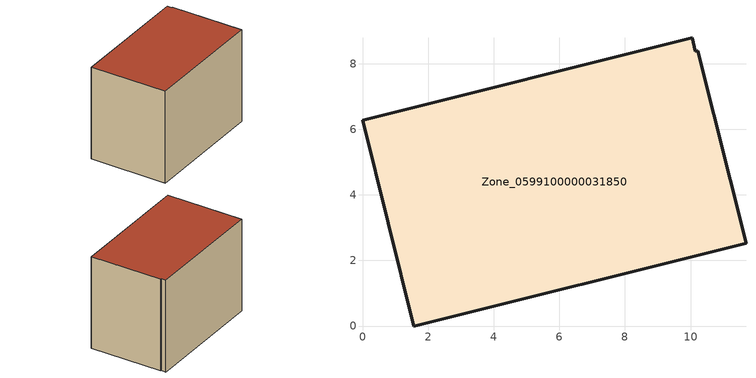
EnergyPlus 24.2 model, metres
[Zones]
Zone_0599100000031850
 floor ground (C_G): 10.05,8.78 10.15,8.38 10.22,8.39 11.69,2.53 1.57,0 0,6.27 z0
 wall outside (C_F): 10.05,8.78 0,6.27 1.57,0 11.69,2.53 10.22,8.39 10.15,8.38 10.05,8.78 z0:7.84
 roof outside (C_R): 10.15,8.38 10.05,8.78 0,6.27 1.57,0 11.69,2.53 10.22,8.39 z7.84
[BUILDING]
Pand.0599100000031850: North Axis=0; Terrain=City; Loads Convergence Tolerance Value=0.04; Temperature Convergence Tolerance Value=0.4; Solar Distribution=FullExterior; Maximum Number of Warmup Days=25; Minimum Number of Warmup Days=1
[Site:Location]
Rotterdam.The.Hague.AP_ZH_NLD Design_Conditions: Latitude=51.96; Longitude=4.45; Time Zone=1; Elevation=-4.5
[SITE:GROUNDTEMPERATURE:BUILDINGSURFACE]
18, 18, 18, 18, 18, 18, 18, 18, 18, 18, 18, 18
[MATERIAL] Thermal Absorptance=0.9; Solar Absorptance=0.7; Visible Absorptance=0.7
Name | Roughness | Thickness | Conductivity | Density | Specific Heat
G.TC.1965-1974 | MediumSmooth | 0.15 | 0.882353 | 540 | 1210
F.TC.1965-1974 | Rough | 0.3 | 0.697674 | 1920 | 840
R.TC.1965-1974 | MediumRough | 0.2 | 0.232558 | 1500 | 1000
[CONSTRUCTION]
C_G: G.TC.1965-1974
C_F: F.TC.1965-1974
C_R: R.TC.1965-1974
[ZONE]
Zone_0599100000031850: Type=1; Multiplier=1; Ceiling Height=Autocalculate; Volume=Autocalculate; Floor Area=autocalculate; Part of Total Floor Area=Yes
[ZONEINFILTRATION:DESIGNFLOWRATE]
Infil_Zone_0599100000031850: Zone or ZoneList or Space or SpaceList=Zone_0599100000031850; Schedule=AlwaysOn; Design Flow Rate Calculation Method=Flow/Area; Flow Rate per Floor Area=0.003; Constant Term Coefficient=1; Temperature Term Coefficient=0; Velocity Term Coefficient=0; Velocity Squared Term Coefficient=0
[HVACTEMPLATE:ZONE:IDEALLOADSAIRSYSTEM]
Zone_0599100000031850: Maximum Heating Supply Air Temperature=50; Minimum Cooling Supply Air Temperature=13; Maximum Heating Supply Air Humidity Ratio=0.0156; Minimum Cooling Supply Air Humidity Ratio=0.0077; Heating Limit=NoLimit; Cooling Limit=NoLimit; Dehumidification Control Type=ConstantSensibleHeatRatio; Cooling Sensible Heat Ratio=0.7; Dehumidification Setpoint=60; Humidification Control Type=None; Humidification Setpoint=30; Outdoor Air Method=None; Outdoor Air Flow Rate per Person=0.00944; Outdoor Air Flow Rate per Zone Floor Area=0; Outdoor Air Flow Rate per Zone=0; Demand Controlled Ventilation Type=None; Outdoor Air Economizer Type=NoEconomizer; Heat Recovery Type=None; Sensible Heat Recovery Effectiveness=0.7; Latent Heat Recovery Effectiveness=0.65
[ZONECONTROL:THERMOSTAT]
ThermostatControl_Zone_0599100000031850: Zone or ZoneList=Zone_0599100000031850; Control Type Schedule=DualSetpointControlType; Control 1=Thermostat_Zone_0599100000031850; Temperature Difference Between Cutout And Setpoint=0
[THERMOSTATSETPOINT:DUALSETPOINT]
Thermostat_Zone_0599100000031850: Heating Setpoint Temperature Schedule=HeatingSetpoint_Zone_0599100000031850; Cooling Setpoint Temperature Schedule=CoolingSetpoint_Zone_0599100000031850
[SCHEDULE:COMPACT]
HeatingSetpoint_Zone_0599100000031850: Through: 12/31, For: AllDays, Until: 24:00, 21
CoolingSetpoint_Zone_0599100000031850: Through: 12/31, For: AllDays, Until: 24:00, 24
DualSetpointControlType: Through: 12/31, For: AllDays, Until: 24:00, 4
AlwaysOn: Through: 12/31, For: AllDays, Until: 24:00, 1
